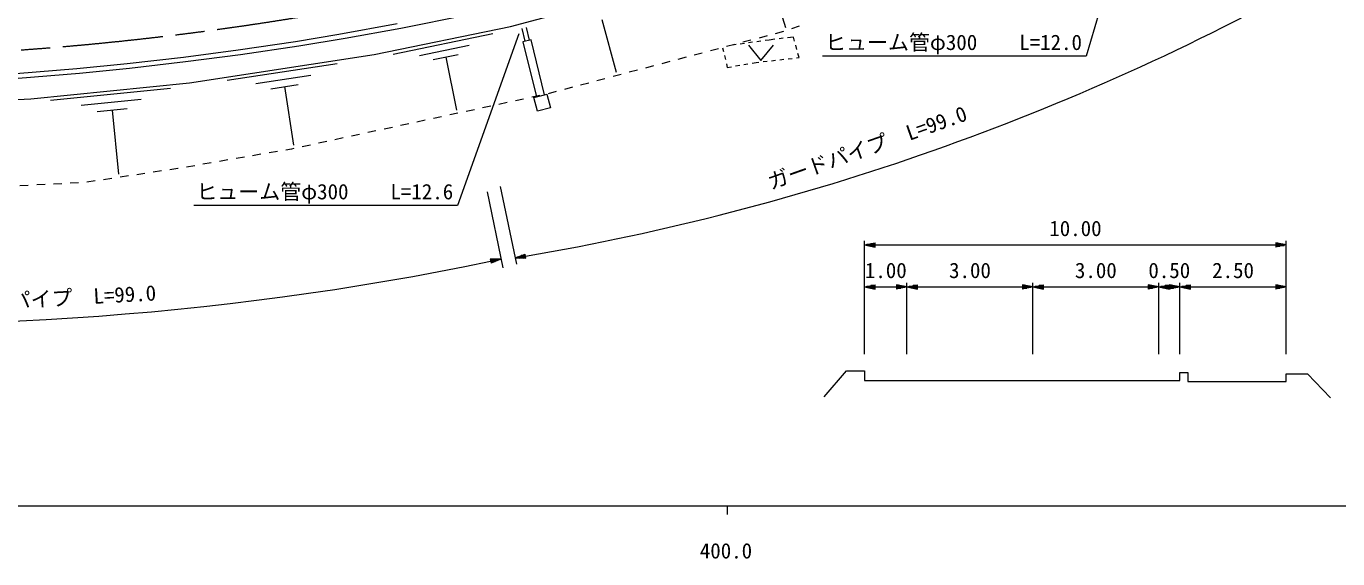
# Model space of a CAD drawing. Units: millimetres, scale not verified. Extents: x 40000 to 680000, y 20000 to 380000.
# Drawn here: x 384439 to 540767, y 198715 to 262141 of the extents above; entities that cross this region are included whole.
import ezdxf
from ezdxf.enums import TextEntityAlignment as Align

# ---------------------------------------------------------------- set-up
doc = ezdxf.new("R2010")
doc.units = ezdxf.units.MM
doc.header["$LTSCALE"] = 1000
doc.linetypes.add('CHAIN', pattern=[18.5, 12, -1.5, 3.5, -1.5])
for name, color, linetype, lineweight in [('M-BGD', 7, 'Continuous', 13), ('M-BMK', 2, 'CHAIN', 13), ('M-BMK-OTRS', 5, 'Continuous', 13), ('M-STR-HTXT', 7, 'Continuous', 13), ('M-TTL-BAND', 7, 'Continuous', 13)]:
    doc.layers.add(name, color=color, linetype=linetype, lineweight=lineweight)
doc.styles.add('ＭＳ ゴシック', font='')
doc.styles.get('ＭＳ ゴシック').set_extended_font_data('MS Gothic')

msp = doc.modelspace()

# ---------------------------------------------------------------- linework, layer by layer
at = {"layer": 'M-BGD'}
for p, q in [((472908, 268536), (474920, 262003)), ((453065, 262938), (454743, 256653)), ((428189, 258835), (440037, 261279)), ((443929, 260350), (443558, 261857)), ((444438, 260471), (444067, 261978)), ((474690, 261512), (473724, 261255)), ((476588, 262140), (475640, 261823)), ((431314, 258656), (437238, 259878)), ((467448, 259588), (467554, 259141)), ((468891, 259971), (467925, 259714)), ((469044, 259953), (468578, 259888)), ((470034, 260091), (469539, 260022)), ((470824, 260485), (469858, 260228)), ((470517, 259875), (472017, 258075)), ((471024, 260230), (470529, 260160)), ((472015, 260368), (471520, 260299)), ((472757, 260998), (471791, 260741)), ((472017, 258075), (473517, 259875)), ((472976, 260502), (472510, 260437)), ((473687, 260589), (472976, 260502)), ((474680, 260710), (474184, 260650)), ((475888, 260858), (475176, 260771)), ((476026, 260356), (475888, 260858)), ((476292, 259391), (476159, 259873)), ((432958, 258172), (435920, 258783)), ((434439, 258477), (435743, 252159)), ((463090, 258439), (462123, 258184)), ((465024, 258949), (464057, 258694)), ((466958, 259458), (465991, 259203)), ((467669, 258655), (467784, 258168)), ((472266, 257930), (472763, 257985)), ((473260, 258040), (473757, 258096)), ((474254, 258151), (474751, 258206)), ((475248, 258261), (475745, 258316)), ((476242, 258372), (476562, 258407)), ((476562, 258407), (476424, 258909)), ((408406, 255700), (421498, 257695)), ((455354, 256400), (454387, 256145)), ((457288, 256910), (456321, 256655)), ((459222, 257419), (458255, 257165)), ((461156, 257929), (460189, 257674)), ((467899, 257682), (468004, 257235)), ((468004, 257235), (468495, 257322)), ((468988, 257408), (469480, 257494)), ((469973, 257580), (470465, 257667)), ((470958, 257753), (471449, 257839)), ((471449, 257839), (471769, 257875)), ((411812, 255326), (418358, 256323)), ((413581, 254702), (416854, 255201)), ((415218, 254952), (416282, 247969)), ((449553, 254871), (448586, 254616)), ((451486, 255381), (450519, 255126)), ((453420, 255890), (452453, 255636)), ((387338, 253333), (401617, 254783)), ((391004, 252744), (398144, 253469)), ((443721, 253467), (442743, 253256)), ((445676, 253888), (444698, 253677)), ((447619, 254361), (446652, 254106)), ((392886, 251973), (396455, 252336)), ((394671, 252154), (395444, 244539)), ((435900, 251783), (434922, 251573)), ((437855, 252204), (436877, 251994)), ((439810, 252625), (438833, 252415)), ((441765, 253046), (440788, 252836)), ((430034, 250521), (429057, 250310)), ((431989, 250942), (431012, 250731)), ((433945, 251363), (432967, 251152)), ((422213, 248837), (421236, 248627)), ((424169, 249258), (423191, 249048)), ((426124, 249679), (425146, 249469)), ((428079, 250100), (427101, 249890)), ((414379, 247225), (413393, 247056)), ((416063, 247514), (415364, 247394)), ((416348, 247575), (416063, 247514)), ((418303, 247996), (417325, 247785)), ((420258, 248417), (419280, 248206)), ((404523, 245535), (403537, 245366)), ((406494, 245873), (405508, 245704)), ((408465, 246211), (407479, 246042)), ((410436, 246549), (409451, 246380)), ((412408, 246887), (411422, 246718)), ((394639, 244015), (393650, 243867)), ((396617, 244310), (395628, 244163)), ((398595, 244605), (397606, 244458)), ((400573, 244900), (399584, 244753)), ((402498, 245188), (401562, 245048)), ((402551, 245197), (402498, 245188)), ((384684, 243184), (383686, 243133)), ((386682, 243285), (385683, 243234)), ((388679, 243386), (387681, 243335)), ((390677, 243487), (389678, 243436)), ((392661, 243720), (391672, 243572))]:
    msp.add_line(p, q, dxfattribs=at)
for points in [[(154558, 275825), (219366, 267080), (293833, 257173), (321319, 254048), (336376, 252858), (350509, 252432), (365105, 252521), (384991, 253497), (403883, 255415), (425900, 258771), (442164, 262127), (462921, 267666), (481653, 273437), (498840, 280255), (516596, 288068), (534174, 297016), (548343, 304829), (560310, 311966)], [(383486, 255965), (390775, 256551), (396758, 257137), (403417, 257954), (409969, 258766), (416929, 259814), (422451, 260702), (429109, 261896), (436984, 263494), (442892, 264808), (444348, 265176), (445618, 265513), (451362, 266934), (460177, 269304), (468727, 271759), (480756, 275550), (484247, 276873), (492364, 280095), (502947, 284582), (510482, 287969), (518949, 292033), (522064, 293542), (529590, 297387), (540945, 303448)], [(479545, 218004), (482191, 221094), (484375, 221094), (484375, 219940), (504510, 219940), (521946, 219940), (521946, 220898), (522905, 220898), (522905, 219815), (534624, 219815), (534624, 220739), (537145, 220739), (539915, 217862)]]:
    msp.add_lwpolyline(points, dxfattribs=at)
for points in [[(443650, 260278), (445248, 253753), (446221, 253991), (444623, 260517)], [(444946, 253651), (446473, 254059), (446910, 252425), (445383, 252017)]]:
    msp.add_lwpolyline(points, close=True, dxfattribs=at)
at = {"layer": 'M-BMK'}
msp.add_arc((357848, 622265), 363870, 271.96705, 287.40141, dxfattribs=at)
at = {"layer": 'M-BMK-OTRS'}
msp.add_lwpolyline([(383189, 256524), (390470, 257117), (396482, 257710), (403170, 258472), (409690, 259318), (416548, 260334), (421712, 261181), (428655, 262451)], dxfattribs=at)
at = {"layer": 'M-STR-HTXT'}
for p, q in [((519716, 288908), (510791, 258559)), ((443168, 261245), (435849, 240776)), ((510791, 258559), (479341, 258559)), ((439365, 242427), (441231, 233385)), ((440944, 243037), (442881, 233816)), ((435849, 240776), (404399, 240776)), ((484375, 223094), (484375, 236594)), ((484375, 236094), (485625, 236344)), ((484375, 236094), (485625, 235844)), ((484375, 236094), (485625, 236094)), ((485625, 236144), (484625, 236144)), ((484875, 236194), (485625, 236194)), ((485625, 236244), (485125, 236244)), ((485375, 236294), (485625, 236294)), ((485625, 235844), (485625, 236344)), ((485625, 236094), (489418, 236094)), ((489418, 236094), (504439, 236094)), ((504439, 236094), (519425, 236094)), ((519425, 236094), (521946, 236094)), ((521946, 236094), (533374, 236094)), ((534624, 236094), (533374, 236344)), ((533374, 236344), (533374, 235844)), ((533624, 236294), (533374, 236294)), ((533374, 236244), (533874, 236244)), ((534124, 236194), (533374, 236194)), ((533374, 236144), (534374, 236144)), ((534624, 236094), (533374, 235844)), ((534624, 236094), (533374, 236094)), ((534624, 223094), (534624, 236594)), ((442728, 234546), (443920, 234998)), ((442728, 234546), (443961, 234751)), ((442728, 234546), (444002, 234504)), ((443953, 234800), (442966, 234637)), ((443969, 234702), (442983, 234538)), ((443205, 234727), (443945, 234850)), ((443238, 234530), (443977, 234652)), ((443937, 234899), (443443, 234817)), ((443986, 234603), (443492, 234521)), ((443682, 234907), (443928, 234948)), ((443747, 234513), (443994, 234554)), ((444002, 234504), (443920, 234998)), ((485625, 236044), (484625, 236044)), ((484875, 235994), (485625, 235994)), ((485625, 235944), (485125, 235944)), ((485375, 235894), (485625, 235894)), ((533374, 236044), (534374, 236044)), ((534124, 235994), (533374, 235994)), ((533374, 235944), (533874, 235944)), ((533624, 235894), (533374, 235894)), ((441020, 234406), (439746, 234392)), ((439746, 234392), (439849, 233903)), ((440001, 234395), (439756, 234343)), ((439766, 234294), (440256, 234398)), ((440511, 234400), (439777, 234245)), ((439787, 234197), (440766, 234403)), ((441020, 234406), (439797, 234148)), ((439808, 234099), (440786, 234305)), ((440552, 234205), (439818, 234050)), ((439828, 234001), (440318, 234104)), ((440083, 234004), (439839, 233952)), ((441020, 234406), (439849, 233903)), ((489418, 223094), (489418, 231594)), ((504439, 223094), (504439, 231594)), ((519425, 223094), (519425, 231594)), ((521946, 223094), (521946, 231594)), ((484375, 231094), (485625, 231344)), ((484375, 231094), (485625, 230844)), ((484375, 231094), (485625, 231094)), ((485625, 231144), (484625, 231144)), ((485625, 231044), (484625, 231044)), ((484875, 231194), (485625, 231194)), ((484875, 230994), (485625, 230994)), ((485625, 231244), (485125, 231244)), ((485625, 230944), (485125, 230944)), ((485375, 231294), (485625, 231294)), ((485375, 230894), (485625, 230894)), ((485625, 230844), (485625, 231344)), ((485625, 231094), (488168, 231094)), ((489418, 231094), (488168, 231344)), ((488168, 231344), (488168, 230844)), ((488418, 231294), (488168, 231294)), ((488168, 231244), (488668, 231244)), ((488918, 231194), (488168, 231194)), ((488168, 231144), (489168, 231144)), ((489418, 231094), (488168, 230844)), ((489418, 231094), (488168, 231094)), ((488168, 231044), (489168, 231044)), ((488918, 230994), (488168, 230994)), ((488168, 230944), (488668, 230944)), ((488418, 230894), (488168, 230894)), ((489418, 231094), (490668, 231344)), ((489418, 231094), (490668, 230844)), ((489418, 231094), (490668, 231094)), ((490668, 231144), (489668, 231144)), ((490668, 231044), (489668, 231044)), ((489918, 231194), (490668, 231194)), ((489918, 230994), (490668, 230994)), ((490668, 231244), (490168, 231244)), ((490668, 230944), (490168, 230944)), ((490418, 231294), (490668, 231294)), ((490418, 230894), (490668, 230894)), ((490668, 230844), (490668, 231344)), ((490668, 231094), (503189, 231094)), ((504439, 231094), (503189, 231344)), ((503189, 231344), (503189, 230844)), ((503439, 231294), (503189, 231294)), ((503189, 231244), (503689, 231244)), ((503939, 231194), (503189, 231194)), ((503189, 231144), (504189, 231144)), ((504439, 231094), (503189, 230844)), ((504439, 231094), (503189, 231094)), ((503189, 231044), (504189, 231044)), ((503939, 230994), (503189, 230994)), ((503189, 230944), (503689, 230944)), ((503439, 230894), (503189, 230894)), ((504439, 231094), (505689, 231344)), ((504439, 231094), (505689, 230844)), ((504439, 231094), (505689, 231094)), ((505689, 231144), (504689, 231144)), ((505689, 231044), (504689, 231044)), ((504939, 231194), (505689, 231194)), ((504939, 230994), (505689, 230994)), ((505689, 231244), (505189, 231244)), ((505689, 230944), (505189, 230944)), ((505439, 231294), (505689, 231294)), ((505439, 230894), (505689, 230894)), ((505689, 230844), (505689, 231344)), ((505689, 231094), (518175, 231094)), ((519425, 231094), (518175, 231344)), ((518175, 231344), (518175, 230844)), ((518425, 231294), (518175, 231294)), ((518175, 231244), (518675, 231244)), ((518925, 231194), (518175, 231194)), ((518175, 231144), (519175, 231144)), ((519425, 231094), (518175, 230844)), ((519425, 231094), (518175, 231094)), ((518175, 231044), (519175, 231044)), ((518925, 230994), (518175, 230994)), ((518175, 230944), (518675, 230944)), ((518425, 230894), (518175, 230894)), ((519425, 231094), (520675, 231344)), ((519425, 231094), (520675, 230844)), ((519425, 231094), (520675, 231094)), ((520675, 231144), (519675, 231144)), ((520675, 231044), (519675, 231044)), ((519925, 231194), (520675, 231194)), ((519925, 230994), (520675, 230994)), ((520675, 231244), (520175, 231244)), ((520675, 230944), (520175, 230944)), ((520425, 231294), (520675, 231294)), ((520425, 230894), (520675, 230894)), ((520675, 230844), (520675, 231344)), ((520675, 231094), (520696, 231094)), ((521946, 231094), (520696, 231344)), ((520696, 231344), (520696, 230844)), ((520946, 231294), (520696, 231294)), ((520696, 231244), (521196, 231244)), ((521446, 231194), (520696, 231194)), ((520696, 231144), (521696, 231144)), ((521946, 231094), (520696, 230844)), ((521946, 231094), (520696, 231094)), ((520696, 231044), (521696, 231044)), ((521446, 230994), (520696, 230994)), ((520696, 230944), (521196, 230944)), ((520946, 230894), (520696, 230894)), ((521946, 231094), (523196, 231344)), ((521946, 231094), (523196, 230844)), ((521946, 231094), (523196, 231094)), ((523196, 231144), (522196, 231144)), ((523196, 231044), (522196, 231044)), ((522446, 231194), (523196, 231194)), ((522446, 230994), (523196, 230994)), ((523196, 231244), (522696, 231244)), ((523196, 230944), (522696, 230944)), ((522946, 231294), (523196, 231294)), ((522946, 230894), (523196, 230894)), ((523196, 230844), (523196, 231344)), ((523196, 231094), (533374, 231094)), ((534624, 231094), (533374, 231344)), ((533374, 231344), (533374, 230844)), ((533624, 231294), (533374, 231294)), ((533374, 231244), (533874, 231244)), ((534124, 231194), (533374, 231194)), ((533374, 231144), (534374, 231144)), ((534624, 231094), (533374, 230844)), ((534624, 231094), (533374, 231094)), ((533374, 231044), (534374, 231044)), ((534124, 230994), (533374, 230994)), ((533374, 230944), (533874, 230944)), ((533624, 230894), (533374, 230894))]:
    msp.add_line(p, q, dxfattribs=at)
for centre, radius, start, end in [((394371, 526181), 295616, 279.65704, 299.12948), ((366818, 586059), 359397, 265.67071, 281.71584)]:
    msp.add_arc(centre, radius, start, end, dxfattribs=at)
at = {"layer": 'M-TTL-BAND'}
for p, q in [((40000, 205000), (579000, 205000)), ((468000, 205000), (468000, 204000))]:
    msp.add_line(p, q, dxfattribs=at)

# ---------------------------------------------------------------- texts
at = {"layer": 'M-STR-HTXT', "style": 'ＭＳ ゴシック'}
for s, p in [('ヒューム管φ300\u3000\u3000L=12.0', (494966, 258759)), ('ヒューム管φ300\u3000\u3000L=12.6', (420024, 240976)), ('10.00', (509499, 236594)), ('1.00', (486896, 231594)), ('3.00', (496928, 231594)), ('3.00', (511932, 231594)), ('0.50', (520685, 231594)), ('2.50', (528285, 231594))]:
    msp.add_text(s, height=1833, dxfattribs=at).set_placement(p, align=Align.BOTTOM_CENTER)
for rotation, p in [(19.442, (485165, 246302)), (3.175, (387526, 228246))]:
    msp.add_text('ガードパイプ  L=99.0', height=1833, rotation=rotation, dxfattribs=at).set_placement(p, align=Align.BOTTOM_CENTER)
at = {"layer": 'M-TTL-BAND', "style": 'ＭＳ ゴシック'}
msp.add_text('400.0', height=1833, dxfattribs=at).set_placement((467844, 198195), align=Align.BOTTOM_CENTER)

doc.saveas('drawing.dxf')
